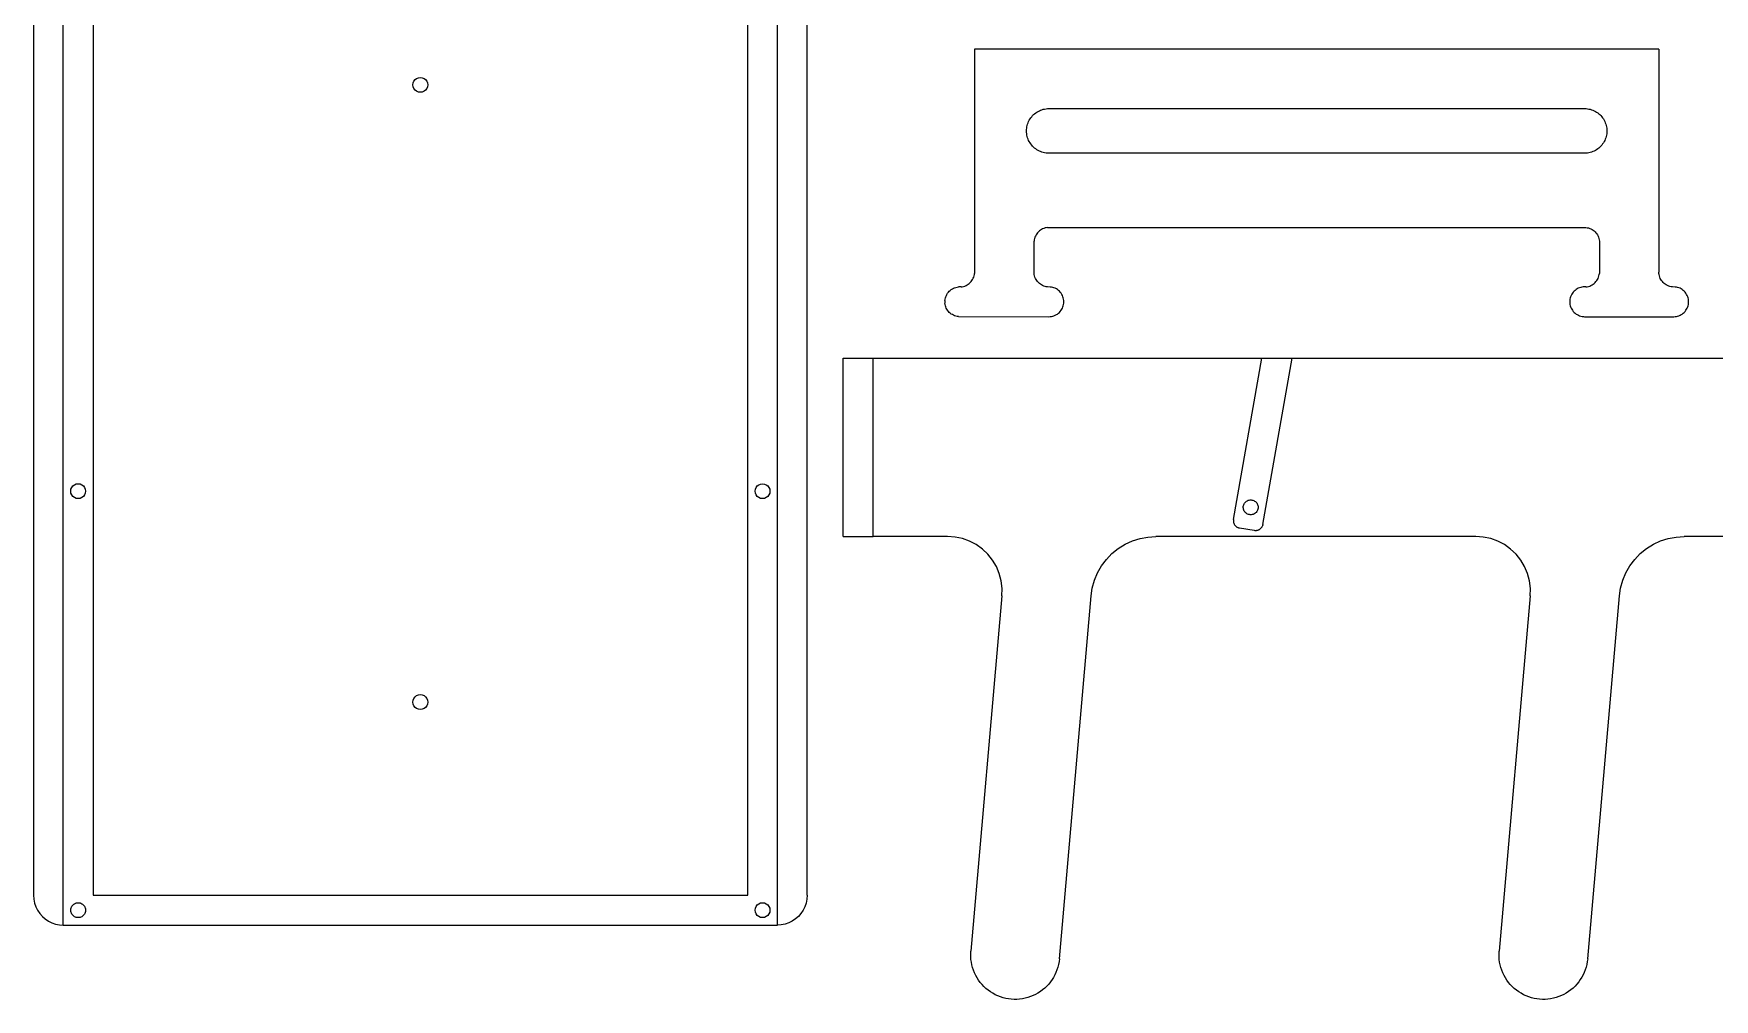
# Model space of a CAD drawing. Extents: x -21.7 to 21.7, y -15.6 to 15.6.
# Drawn here: x -21.69 to 6.59, y -15.6 to 0.65 of the extents above; entities that cross this region are included whole.
import ezdxf

# ---------------------------------------------------------------- set-up
doc = ezdxf.new("R2010")
doc.units = 0
doc.header["$MEASUREMENT"] = 0
doc.layers.get('0').update_dxf_attribs({"linetype": 'CONTINUOUS'})

msp = doc.modelspace()

# ---------------------------------------------------------------- linework, layer by layer
for p, q in [((-21.191, -14.348), (-21.191, 15.409)), ((-9.175, -14.348), (-9.175, 15.409)), ((-21.691, 14.909), (-21.691, -13.848)), ((-20.691, 14.909), (-20.691, -13.848)), ((-9.675, -13.848), (-9.675, 14.909)), ((-8.675, -13.848), (-8.675, 14.909)), ((-5.857, 0.385), (-5.858, -3.386)), ((5.658, 0.385), (-5.857, 0.385)), ((5.658, 0.385), (5.658, -3.365)), ((-15.308, -0.216), (-15.304, -0.184)), ((-15.304, -0.248), (-15.308, -0.216)), ((-15.304, -0.184), (-15.291, -0.153)), ((-15.291, -0.278), (-15.304, -0.248)), ((-15.291, -0.153), (-15.271, -0.128)), ((-15.271, -0.304), (-15.291, -0.278)), ((-15.271, -0.128), (-15.246, -0.108)), ((-15.246, -0.108), (-15.215, -0.095)), ((-15.215, -0.095), (-15.183, -0.091)), ((-15.183, -0.091), (-15.151, -0.095)), ((-15.151, -0.095), (-15.121, -0.108)), ((-15.121, -0.108), (-15.095, -0.128)), ((-15.095, -0.128), (-15.075, -0.153)), ((-15.075, -0.278), (-15.095, -0.304)), ((-15.075, -0.153), (-15.062, -0.184)), ((-15.062, -0.248), (-15.075, -0.278)), ((-15.062, -0.184), (-15.058, -0.216)), ((-15.058, -0.216), (-15.062, -0.248)), ((-15.246, -0.324), (-15.271, -0.304)), ((-15.215, -0.337), (-15.246, -0.324)), ((-15.183, -0.341), (-15.215, -0.337)), ((-15.151, -0.337), (-15.183, -0.341)), ((-15.121, -0.324), (-15.151, -0.337)), ((-15.095, -0.304), (-15.121, -0.324)), ((-4.956, -0.852), (-4.947, -0.83)), ((-4.947, -0.83), (-4.936, -0.809)), ((-4.936, -0.809), (-4.924, -0.789)), ((-4.924, -0.789), (-4.911, -0.77)), ((-4.911, -0.77), (-4.896, -0.751)), ((-4.896, -0.751), (-4.881, -0.733)), ((-4.881, -0.733), (-4.864, -0.717)), ((-4.864, -0.717), (-4.846, -0.701)), ((-4.846, -0.701), (-4.828, -0.687)), ((-4.828, -0.687), (-4.808, -0.673)), ((-4.808, -0.673), (-4.788, -0.661)), ((-4.788, -0.661), (-4.767, -0.651)), ((-4.767, -0.651), (-4.745, -0.641)), ((-4.745, -0.641), (-4.723, -0.633)), ((-4.723, -0.633), (-4.701, -0.627)), ((-4.701, -0.627), (-4.678, -0.622)), ((-4.678, -0.622), (-4.654, -0.618)), ((-4.654, -0.618), (-4.631, -0.616)), ((-4.631, -0.616), (-4.607, -0.615)), ((-4.607, -0.615), (4.408, -0.615)), ((4.408, -0.615), (4.432, -0.616)), ((4.432, -0.616), (4.455, -0.618)), ((4.455, -0.618), (4.479, -0.622)), ((4.479, -0.622), (4.502, -0.627)), ((4.502, -0.627), (4.524, -0.633)), ((4.524, -0.633), (4.546, -0.641)), ((4.546, -0.641), (4.568, -0.651)), ((4.568, -0.651), (4.589, -0.661)), ((4.589, -0.661), (4.609, -0.673)), ((4.609, -0.673), (4.629, -0.687)), ((4.629, -0.687), (4.647, -0.701)), ((4.647, -0.701), (4.665, -0.717)), ((4.665, -0.717), (4.682, -0.733)), ((4.682, -0.733), (4.697, -0.751)), ((4.697, -0.751), (4.712, -0.77)), ((4.712, -0.77), (4.725, -0.789)), ((4.725, -0.789), (4.737, -0.809)), ((4.737, -0.809), (4.748, -0.83)), ((4.748, -0.83), (4.757, -0.852)), ((-4.982, -0.966), (-4.979, -0.943)), ((-4.982, -0.99), (-4.982, -0.966)), ((-4.982, -1.013), (-4.982, -0.99)), ((-4.979, -1.037), (-4.982, -1.013)), ((-4.979, -0.943), (-4.976, -0.92)), ((-4.976, -1.06), (-4.979, -1.037)), ((-4.976, -0.92), (-4.971, -0.897)), ((-4.971, -1.083), (-4.976, -1.06)), ((-4.971, -0.897), (-4.964, -0.874)), ((-4.964, -1.106), (-4.971, -1.083)), ((-4.964, -0.874), (-4.956, -0.852)), ((-4.956, -1.128), (-4.964, -1.106)), ((-4.947, -1.15), (-4.956, -1.128)), ((4.757, -1.128), (4.748, -1.15)), ((4.757, -0.852), (4.765, -0.874)), ((4.765, -1.106), (4.757, -1.128)), ((4.765, -0.874), (4.772, -0.897)), ((4.772, -1.083), (4.765, -1.106)), ((4.772, -0.897), (4.777, -0.92)), ((4.777, -1.06), (4.772, -1.083)), ((4.777, -0.92), (4.78, -0.943)), ((4.78, -1.037), (4.777, -1.06)), ((4.78, -0.943), (4.783, -0.966)), ((4.783, -1.013), (4.78, -1.037)), ((4.783, -0.966), (4.783, -0.99)), ((4.783, -0.99), (4.783, -1.013)), ((-4.936, -1.171), (-4.947, -1.15)), ((-4.924, -1.191), (-4.936, -1.171)), ((-4.911, -1.21), (-4.924, -1.191)), ((-4.896, -1.229), (-4.911, -1.21)), ((-4.881, -1.247), (-4.896, -1.229)), ((-4.864, -1.263), (-4.881, -1.247)), ((-4.846, -1.279), (-4.864, -1.263)), ((-4.828, -1.293), (-4.846, -1.279)), ((-4.808, -1.307), (-4.828, -1.293)), ((-4.788, -1.319), (-4.808, -1.307)), ((-4.767, -1.329), (-4.788, -1.319)), ((-4.745, -1.339), (-4.767, -1.329)), ((-4.723, -1.347), (-4.745, -1.339)), ((-4.701, -1.353), (-4.723, -1.347)), ((-4.678, -1.358), (-4.701, -1.353)), ((-4.654, -1.362), (-4.678, -1.358)), ((-4.631, -1.364), (-4.654, -1.362)), ((-4.607, -1.365), (-4.631, -1.364)), ((4.408, -1.365), (-4.607, -1.365)), ((4.432, -1.364), (4.408, -1.365)), ((4.455, -1.362), (4.432, -1.364)), ((4.479, -1.358), (4.455, -1.362)), ((4.502, -1.353), (4.479, -1.358)), ((4.524, -1.347), (4.502, -1.353)), ((4.546, -1.339), (4.524, -1.347)), ((4.568, -1.329), (4.546, -1.339)), ((4.589, -1.319), (4.568, -1.329)), ((4.609, -1.307), (4.589, -1.319)), ((4.629, -1.293), (4.609, -1.307)), ((4.647, -1.279), (4.629, -1.293)), ((4.665, -1.263), (4.647, -1.279)), ((4.682, -1.247), (4.665, -1.263)), ((4.697, -1.229), (4.682, -1.247)), ((4.712, -1.21), (4.697, -1.229)), ((4.725, -1.191), (4.712, -1.21)), ((4.737, -1.171), (4.725, -1.191)), ((4.748, -1.15), (4.737, -1.171)), ((-4.853, -2.822), (-4.855, -2.843)), ((-4.848, -2.8), (-4.853, -2.822)), ((-4.841, -2.779), (-4.848, -2.8)), ((-4.833, -2.759), (-4.841, -2.779)), ((-4.823, -2.74), (-4.833, -2.759)), ((-4.811, -2.722), (-4.823, -2.74)), ((-4.798, -2.704), (-4.811, -2.722)), ((-4.783, -2.688), (-4.798, -2.704)), ((-4.767, -2.673), (-4.783, -2.688)), ((-4.75, -2.66), (-4.767, -2.673)), ((-4.731, -2.648), (-4.75, -2.66)), ((-4.712, -2.638), (-4.731, -2.648)), ((-4.692, -2.63), (-4.712, -2.638)), ((-4.671, -2.623), (-4.692, -2.63)), ((-4.65, -2.619), (-4.671, -2.623)), ((-4.628, -2.616), (-4.65, -2.619)), ((-4.628, -2.616), (4.408, -2.615)), ((4.408, -2.615), (4.43, -2.616)), ((4.43, -2.616), (4.451, -2.619)), ((4.451, -2.619), (4.473, -2.623)), ((4.473, -2.623), (4.494, -2.63)), ((4.494, -2.63), (4.514, -2.638)), ((4.514, -2.638), (4.533, -2.648)), ((4.533, -2.648), (4.551, -2.66)), ((4.551, -2.66), (4.569, -2.673)), ((4.569, -2.673), (4.585, -2.688)), ((4.585, -2.688), (4.6, -2.704)), ((4.6, -2.704), (4.613, -2.722)), ((4.613, -2.722), (4.625, -2.74)), ((4.625, -2.74), (4.635, -2.759)), ((4.635, -2.759), (4.643, -2.78)), ((4.643, -2.78), (4.65, -2.8)), ((4.65, -2.8), (4.654, -2.822)), ((4.654, -2.822), (4.657, -2.843)), ((-4.856, -3.365), (-4.855, -2.843)), ((4.657, -2.843), (4.658, -2.865)), ((4.658, -2.865), (4.657, -3.387)), ((-5.86, -3.408), (-5.858, -3.386)), ((-4.855, -3.387), (-4.856, -3.365)), ((-4.853, -3.408), (-4.855, -3.387)), ((4.655, -3.408), (4.657, -3.387)), ((5.659, -3.387), (5.658, -3.365)), ((5.662, -3.408), (5.659, -3.387)), ((-6.283, -3.688), (-6.267, -3.673)), ((-6.267, -3.673), (-6.25, -3.66)), ((-6.25, -3.66), (-6.231, -3.648)), ((-6.231, -3.648), (-6.212, -3.638)), ((-6.212, -3.638), (-6.192, -3.629)), ((-6.192, -3.629), (-6.171, -3.623)), ((-6.171, -3.623), (-6.15, -3.618)), ((-6.15, -3.618), (-6.128, -3.615)), ((-6.085, -3.614), (-6.128, -3.615)), ((-6.085, -3.614), (-6.063, -3.611)), ((-6.063, -3.611), (-6.042, -3.606)), ((-6.042, -3.606), (-6.021, -3.6)), ((-6.021, -3.6), (-6.001, -3.591)), ((-6.001, -3.591), (-5.982, -3.581)), ((-5.982, -3.581), (-5.963, -3.57)), ((-5.963, -3.57), (-5.946, -3.556)), ((-5.946, -3.556), (-5.93, -3.542)), ((-5.93, -3.542), (-5.915, -3.525)), ((-5.915, -3.525), (-5.902, -3.508)), ((-5.902, -3.508), (-5.89, -3.49)), ((-5.89, -3.49), (-5.88, -3.47)), ((-5.88, -3.47), (-5.872, -3.45)), ((-5.872, -3.45), (-5.865, -3.429)), ((-5.865, -3.429), (-5.86, -3.408)), ((-4.848, -3.43), (-4.853, -3.408)), ((-4.841, -3.45), (-4.848, -3.43)), ((-4.833, -3.471), (-4.841, -3.45)), ((-4.823, -3.49), (-4.833, -3.471)), ((-4.811, -3.508), (-4.823, -3.49)), ((-4.798, -3.526), (-4.811, -3.508)), ((-4.783, -3.542), (-4.798, -3.526)), ((-4.767, -3.556), (-4.783, -3.542)), ((-4.75, -3.57), (-4.767, -3.556)), ((-4.731, -3.581), (-4.75, -3.57)), ((-4.712, -3.591), (-4.731, -3.581)), ((-4.692, -3.6), (-4.712, -3.591)), ((-4.671, -3.606), (-4.692, -3.6)), ((-4.65, -3.611), (-4.671, -3.606)), ((-4.628, -3.614), (-4.65, -3.611)), ((-4.585, -3.616), (-4.628, -3.614)), ((-4.563, -3.619), (-4.585, -3.616)), ((-4.542, -3.623), (-4.563, -3.619)), ((-4.521, -3.63), (-4.542, -3.623)), ((-4.501, -3.638), (-4.521, -3.63)), ((-4.481, -3.648), (-4.501, -3.638)), ((-4.463, -3.66), (-4.481, -3.648)), ((-4.446, -3.673), (-4.463, -3.66)), ((-4.43, -3.688), (-4.446, -3.673)), ((4.247, -3.673), (4.231, -3.688)), ((4.264, -3.66), (4.247, -3.673)), ((4.283, -3.648), (4.264, -3.66)), ((4.302, -3.638), (4.283, -3.648)), ((4.322, -3.629), (4.302, -3.638)), ((4.343, -3.623), (4.322, -3.629)), ((4.364, -3.618), (4.343, -3.623)), ((4.386, -3.615), (4.364, -3.618)), ((4.407, -3.614), (4.386, -3.615)), ((4.43, -3.614), (4.407, -3.614)), ((4.43, -3.614), (4.452, -3.611)), ((4.452, -3.611), (4.473, -3.606)), ((4.473, -3.606), (4.494, -3.6)), ((4.494, -3.6), (4.514, -3.591)), ((4.514, -3.591), (4.533, -3.581)), ((4.533, -3.581), (4.552, -3.57)), ((4.552, -3.57), (4.569, -3.556)), ((4.569, -3.556), (4.585, -3.542)), ((4.585, -3.542), (4.6, -3.526)), ((4.6, -3.526), (4.613, -3.508)), ((4.613, -3.508), (4.625, -3.49)), ((4.625, -3.49), (4.635, -3.471)), ((4.635, -3.471), (4.643, -3.45)), ((4.643, -3.45), (4.65, -3.43)), ((4.65, -3.43), (4.655, -3.408)), ((5.667, -3.43), (5.662, -3.408)), ((5.673, -3.45), (5.667, -3.43)), ((5.682, -3.471), (5.673, -3.45)), ((5.692, -3.49), (5.682, -3.471)), ((5.704, -3.508), (5.692, -3.49)), ((5.717, -3.526), (5.704, -3.508)), ((5.732, -3.542), (5.717, -3.526)), ((5.748, -3.556), (5.732, -3.542)), ((5.765, -3.57), (5.748, -3.556)), ((5.783, -3.581), (5.765, -3.57)), ((5.803, -3.591), (5.783, -3.581)), ((5.823, -3.6), (5.803, -3.591)), ((5.844, -3.606), (5.823, -3.6)), ((5.865, -3.611), (5.844, -3.606)), ((5.887, -3.614), (5.865, -3.611)), ((5.93, -3.616), (5.887, -3.614)), ((5.952, -3.619), (5.93, -3.616)), ((5.973, -3.623), (5.952, -3.619)), ((5.994, -3.63), (5.973, -3.623)), ((6.014, -3.638), (5.994, -3.63)), ((6.033, -3.648), (6.014, -3.638)), ((6.052, -3.66), (6.033, -3.648)), ((6.069, -3.673), (6.052, -3.66)), ((6.085, -3.688), (6.069, -3.673)), ((-6.355, -3.843), (-6.352, -3.821)), ((-6.355, -3.843), (-6.355, -3.887)), ((-6.353, -3.908), (-6.355, -3.887)), ((-6.348, -3.93), (-6.353, -3.908)), ((-6.352, -3.821), (-6.347, -3.8)), ((-6.341, -3.95), (-6.348, -3.93)), ((-6.347, -3.8), (-6.341, -3.779)), ((-6.341, -3.779), (-6.332, -3.759)), ((-6.333, -3.971), (-6.341, -3.95)), ((-6.332, -3.759), (-6.322, -3.74)), ((-6.322, -3.74), (-6.311, -3.721)), ((-6.311, -3.721), (-6.298, -3.704)), ((-6.298, -3.704), (-6.283, -3.688)), ((-4.415, -3.704), (-4.43, -3.688)), ((-4.402, -3.722), (-4.415, -3.704)), ((-4.39, -3.74), (-4.402, -3.722)), ((-4.38, -3.759), (-4.39, -3.74)), ((-4.371, -3.779), (-4.38, -3.759)), ((-4.38, -3.97), (-4.371, -3.95)), ((-4.365, -3.8), (-4.371, -3.779)), ((-4.371, -3.95), (-4.365, -3.93)), ((-4.36, -3.822), (-4.365, -3.8)), ((-4.365, -3.93), (-4.36, -3.908)), ((-4.357, -3.843), (-4.36, -3.822)), ((-4.36, -3.908), (-4.357, -3.887)), ((-4.356, -3.865), (-4.357, -3.843)), ((-4.357, -3.887), (-4.356, -3.865)), ((4.159, -3.842), (4.158, -3.864)), ((4.158, -3.864), (4.159, -3.887)), ((4.162, -3.821), (4.159, -3.842)), ((4.159, -3.887), (4.162, -3.908)), ((4.167, -3.799), (4.162, -3.821)), ((4.162, -3.908), (4.167, -3.93)), ((4.173, -3.779), (4.167, -3.799)), ((4.167, -3.93), (4.173, -3.95)), ((4.182, -3.759), (4.173, -3.779)), ((4.173, -3.95), (4.182, -3.971)), ((4.192, -3.739), (4.182, -3.759)), ((4.203, -3.721), (4.192, -3.739)), ((4.217, -3.704), (4.203, -3.721)), ((4.231, -3.688), (4.217, -3.704)), ((6.1, -3.704), (6.085, -3.688)), ((6.113, -3.722), (6.1, -3.704)), ((6.125, -3.74), (6.113, -3.722)), ((6.135, -3.759), (6.125, -3.74)), ((6.143, -3.779), (6.135, -3.759)), ((6.135, -3.971), (6.143, -3.95)), ((6.15, -3.8), (6.143, -3.779)), ((6.143, -3.95), (6.15, -3.93)), ((6.155, -3.822), (6.15, -3.8)), ((6.15, -3.93), (6.155, -3.908)), ((6.157, -3.843), (6.155, -3.822)), ((6.155, -3.908), (6.157, -3.887)), ((6.158, -3.865), (6.157, -3.843)), ((6.157, -3.887), (6.158, -3.865)), ((-6.323, -3.99), (-6.333, -3.971)), ((-6.311, -4.008), (-6.323, -3.99)), ((-6.298, -4.026), (-6.311, -4.008)), ((-6.283, -4.042), (-6.298, -4.026)), ((-6.267, -4.056), (-6.283, -4.042)), ((-6.25, -4.07), (-6.267, -4.056)), ((-6.231, -4.081), (-6.25, -4.07)), ((-6.212, -4.091), (-6.231, -4.081)), ((-6.192, -4.1), (-6.212, -4.091)), ((-6.171, -4.106), (-6.192, -4.1)), ((-6.15, -4.111), (-6.171, -4.106)), ((-6.128, -4.114), (-6.15, -4.111)), ((-6.128, -4.114), (-4.606, -4.115)), ((-4.606, -4.115), (-4.585, -4.114)), ((-4.585, -4.114), (-4.563, -4.111)), ((-4.563, -4.111), (-4.542, -4.106)), ((-4.542, -4.106), (-4.521, -4.1)), ((-4.521, -4.1), (-4.501, -4.091)), ((-4.501, -4.091), (-4.481, -4.081)), ((-4.481, -4.081), (-4.463, -4.07)), ((-4.463, -4.07), (-4.446, -4.056)), ((-4.446, -4.056), (-4.43, -4.042)), ((-4.43, -4.042), (-4.415, -4.026)), ((-4.415, -4.026), (-4.402, -4.008)), ((-4.402, -4.008), (-4.39, -3.99)), ((-4.39, -3.99), (-4.38, -3.97)), ((4.182, -3.971), (4.192, -3.99)), ((4.192, -3.99), (4.204, -4.008)), ((4.204, -4.008), (4.217, -4.026)), ((4.217, -4.026), (4.232, -4.042)), ((4.232, -4.042), (4.248, -4.056)), ((4.248, -4.056), (4.265, -4.07)), ((4.265, -4.07), (4.283, -4.081)), ((4.283, -4.081), (4.303, -4.091)), ((4.303, -4.091), (4.323, -4.1)), ((4.323, -4.1), (4.344, -4.106)), ((4.344, -4.106), (4.365, -4.111)), ((4.365, -4.111), (4.387, -4.114)), ((4.387, -4.114), (4.408, -4.115)), ((4.408, -4.115), (5.908, -4.115)), ((5.908, -4.115), (5.93, -4.114)), ((5.93, -4.114), (5.952, -4.111)), ((5.952, -4.111), (5.973, -4.106)), ((5.973, -4.106), (5.994, -4.1)), ((5.994, -4.1), (6.014, -4.091)), ((6.014, -4.091), (6.033, -4.081)), ((6.033, -4.081), (6.052, -4.07)), ((6.052, -4.07), (6.069, -4.056)), ((6.069, -4.056), (6.085, -4.042)), ((6.085, -4.042), (6.1, -4.026)), ((6.1, -4.026), (6.113, -4.008)), ((6.113, -4.008), (6.125, -3.99)), ((6.125, -3.99), (6.135, -3.971)), ((-8.066, -7.813), (-8.066, -4.813)), ((-8.066, -4.813), (-7.566, -4.813)), ((-7.566, -7.813), (-7.566, -4.813)), ((-7.566, -4.813), (-1.022, -4.813)), ((-1.5, -7.525), (-1.022, -4.813)), ((-1.022, -4.813), (-0.514, -4.813)), ((-1.008, -7.612), (-0.514, -4.813)), ((-0.514, -4.813), (12.735, -4.813)), ((-21.066, -7.05), (-21.062, -7.018)), ((-21.062, -7.082), (-21.066, -7.05)), ((-21.062, -7.018), (-21.05, -6.987)), ((-21.05, -6.987), (-21.03, -6.962)), ((-21.03, -6.962), (-21.004, -6.942)), ((-21.004, -6.942), (-20.974, -6.929)), ((-20.974, -6.929), (-20.941, -6.925)), ((-20.941, -6.925), (-20.909, -6.929)), ((-20.909, -6.929), (-20.879, -6.942)), ((-20.879, -6.942), (-20.853, -6.962)), ((-20.853, -6.962), (-20.833, -6.987)), ((-20.833, -6.987), (-20.821, -7.018)), ((-20.821, -7.018), (-20.816, -7.05)), ((-20.816, -7.05), (-20.821, -7.082)), ((-9.55, -7.05), (-9.546, -7.018)), ((-9.546, -7.083), (-9.55, -7.05)), ((-9.546, -7.018), (-9.533, -6.988)), ((-9.533, -6.988), (-9.514, -6.962)), ((-9.514, -6.962), (-9.488, -6.942)), ((-9.488, -6.942), (-9.457, -6.93)), ((-9.457, -6.93), (-9.425, -6.925)), ((-9.425, -6.925), (-9.393, -6.93)), ((-9.393, -6.93), (-9.363, -6.942)), ((-9.363, -6.942), (-9.337, -6.962)), ((-9.337, -6.962), (-9.317, -6.988)), ((-9.317, -6.988), (-9.304, -7.018)), ((-9.304, -7.018), (-9.3, -7.05)), ((-9.3, -7.05), (-9.304, -7.083)), ((-21.05, -7.112), (-21.062, -7.082)), ((-21.03, -7.138), (-21.05, -7.112)), ((-21.004, -7.158), (-21.03, -7.138)), ((-20.974, -7.171), (-21.004, -7.158)), ((-20.941, -7.175), (-20.974, -7.171)), ((-20.909, -7.171), (-20.941, -7.175)), ((-20.879, -7.158), (-20.909, -7.171)), ((-20.853, -7.138), (-20.879, -7.158)), ((-20.833, -7.112), (-20.853, -7.138)), ((-20.821, -7.082), (-20.833, -7.112)), ((-9.533, -7.113), (-9.546, -7.083)), ((-9.514, -7.139), (-9.533, -7.113)), ((-9.488, -7.159), (-9.514, -7.139)), ((-9.457, -7.171), (-9.488, -7.159)), ((-9.425, -7.175), (-9.457, -7.171)), ((-9.393, -7.171), (-9.425, -7.175)), ((-9.363, -7.159), (-9.393, -7.171)), ((-9.337, -7.139), (-9.363, -7.159)), ((-9.317, -7.113), (-9.337, -7.139)), ((-9.304, -7.083), (-9.317, -7.113)), ((-1.336, -7.324), (-1.335, -7.308)), ((-1.334, -7.34), (-1.336, -7.324)), ((-1.335, -7.308), (-1.332, -7.293)), ((-1.331, -7.355), (-1.334, -7.34)), ((-1.332, -7.293), (-1.327, -7.278)), ((-1.327, -7.278), (-1.321, -7.264)), ((-1.321, -7.264), (-1.313, -7.25)), ((-1.313, -7.25), (-1.303, -7.238)), ((-1.303, -7.238), (-1.292, -7.227)), ((-1.292, -7.227), (-1.279, -7.218)), ((-1.279, -7.218), (-1.265, -7.21)), ((-1.265, -7.21), (-1.251, -7.204)), ((-1.251, -7.204), (-1.236, -7.2)), ((-1.236, -7.2), (-1.22, -7.198)), ((-1.22, -7.198), (-1.204, -7.197)), ((-1.204, -7.197), (-1.189, -7.199)), ((-1.189, -7.199), (-1.174, -7.203)), ((-1.174, -7.203), (-1.159, -7.208)), ((-1.159, -7.208), (-1.145, -7.216)), ((-1.145, -7.216), (-1.132, -7.225)), ((-1.132, -7.225), (-1.121, -7.235)), ((-1.121, -7.235), (-1.11, -7.247)), ((-1.11, -7.247), (-1.102, -7.261)), ((-1.102, -7.261), (-1.095, -7.275)), ((-1.095, -7.275), (-1.09, -7.29)), ((-1.089, -7.352), (-1.094, -7.367)), ((-1.09, -7.29), (-1.087, -7.305)), ((-1.086, -7.336), (-1.089, -7.352)), ((-1.087, -7.305), (-1.086, -7.321)), ((-1.086, -7.321), (-1.086, -7.336)), ((-1.501, -7.533), (-1.502, -7.541)), ((-1.502, -7.541), (-1.502, -7.548)), ((-1.502, -7.548), (-1.502, -7.556)), ((-1.502, -7.556), (-1.501, -7.564)), ((-1.5, -7.525), (-1.501, -7.533)), ((-1.501, -7.564), (-1.5, -7.572)), ((-1.5, -7.572), (-1.498, -7.579)), ((-1.498, -7.579), (-1.495, -7.587)), ((-1.495, -7.587), (-1.493, -7.594)), ((-1.493, -7.594), (-1.49, -7.602)), ((-1.49, -7.602), (-1.486, -7.608)), ((-1.486, -7.608), (-1.482, -7.615)), ((-1.482, -7.615), (-1.477, -7.622)), ((-1.477, -7.622), (-1.472, -7.628)), ((-1.472, -7.628), (-1.467, -7.634)), ((-1.467, -7.634), (-1.461, -7.639)), ((-1.326, -7.37), (-1.331, -7.355)), ((-1.319, -7.384), (-1.326, -7.37)), ((-1.311, -7.397), (-1.319, -7.384)), ((-1.301, -7.409), (-1.311, -7.397)), ((-1.289, -7.42), (-1.301, -7.409)), ((-1.276, -7.429), (-1.289, -7.42)), ((-1.262, -7.436), (-1.276, -7.429)), ((-1.248, -7.442), (-1.262, -7.436)), ((-1.232, -7.444), (-1.248, -7.442)), ((-1.217, -7.447), (-1.232, -7.444)), ((-1.201, -7.447), (-1.217, -7.447)), ((-1.185, -7.445), (-1.201, -7.447)), ((-1.17, -7.441), (-1.185, -7.445)), ((-1.156, -7.435), (-1.17, -7.441)), ((-1.142, -7.427), (-1.156, -7.435)), ((-1.13, -7.417), (-1.142, -7.427)), ((-1.118, -7.407), (-1.13, -7.417)), ((-1.108, -7.394), (-1.118, -7.407)), ((-1.1, -7.381), (-1.108, -7.394)), ((-1.094, -7.367), (-1.1, -7.381)), ((-1.014, -7.635), (-1.017, -7.642)), ((-1.012, -7.627), (-1.014, -7.635)), ((-1.009, -7.62), (-1.012, -7.627)), ((-1.008, -7.612), (-1.009, -7.62)), ((-8.066, -7.813), (-7.566, -7.813)), ((-6.312, -7.813), (-7.566, -7.813)), ((-6.186, -7.822), (-6.312, -7.813)), ((-6.061, -7.848), (-6.186, -7.822)), ((-5.942, -7.891), (-6.061, -7.848)), ((-5.83, -7.95), (-5.942, -7.891)), ((-3.325, -7.944), (-3.202, -7.888)), ((-3.202, -7.888), (-3.073, -7.847)), ((-3.073, -7.847), (-2.94, -7.822)), ((-2.94, -7.822), (-2.805, -7.813)), ((2.577, -7.813), (-2.805, -7.813)), ((-1.461, -7.639), (-1.455, -7.644)), ((-1.455, -7.644), (-1.449, -7.649)), ((-1.449, -7.649), (-1.443, -7.653)), ((-1.443, -7.653), (-1.436, -7.657)), ((-1.436, -7.657), (-1.429, -7.661)), ((-1.429, -7.661), (-1.422, -7.664)), ((-1.422, -7.664), (-1.414, -7.666)), ((-1.414, -7.666), (-1.407, -7.668)), ((-1.407, -7.668), (-1.399, -7.67)), ((-1.153, -7.713), (-1.399, -7.67)), ((-1.145, -7.714), (-1.153, -7.713)), ((-1.137, -7.715), (-1.145, -7.714)), ((-1.129, -7.715), (-1.137, -7.715)), ((-1.121, -7.715), (-1.129, -7.715)), ((-1.114, -7.714), (-1.121, -7.715)), ((-1.106, -7.713), (-1.114, -7.714)), ((-1.098, -7.711), (-1.106, -7.713)), ((-1.091, -7.709), (-1.098, -7.711)), ((-1.083, -7.706), (-1.091, -7.709)), ((-1.076, -7.703), (-1.083, -7.706)), ((-1.069, -7.699), (-1.076, -7.703)), ((-1.063, -7.695), (-1.069, -7.699)), ((-1.056, -7.69), (-1.063, -7.695)), ((-1.05, -7.685), (-1.056, -7.69)), ((-1.044, -7.68), (-1.05, -7.685)), ((-1.039, -7.675), (-1.044, -7.68)), ((-1.034, -7.669), (-1.039, -7.675)), ((-1.029, -7.662), (-1.034, -7.669)), ((-1.025, -7.656), (-1.029, -7.662)), ((-1.021, -7.649), (-1.025, -7.656)), ((-1.017, -7.642), (-1.021, -7.649)), ((2.704, -7.822), (2.577, -7.813)), ((2.828, -7.848), (2.704, -7.822)), ((2.948, -7.891), (2.828, -7.848)), ((3.06, -7.95), (2.948, -7.891)), ((5.565, -7.944), (5.688, -7.888)), ((5.688, -7.888), (5.817, -7.847)), ((5.817, -7.847), (5.95, -7.822)), ((5.95, -7.822), (6.085, -7.813)), ((15.198, -7.813), (6.085, -7.813)), ((-5.726, -8.024), (-5.83, -7.95)), ((-5.634, -8.112), (-5.726, -8.024)), ((-5.555, -8.211), (-5.634, -8.112)), ((-3.72, -8.307), (-3.639, -8.198)), ((-3.639, -8.198), (-3.545, -8.101)), ((-3.545, -8.101), (-3.44, -8.016)), ((-3.44, -8.016), (-3.325, -7.944)), ((3.164, -8.024), (3.06, -7.95)), ((3.256, -8.112), (3.164, -8.024)), ((3.335, -8.211), (3.256, -8.112)), ((5.17, -8.307), (5.251, -8.198)), ((5.251, -8.198), (5.345, -8.101)), ((5.345, -8.101), (5.45, -8.016)), ((5.45, -8.016), (5.565, -7.944)), ((-5.49, -8.32), (-5.555, -8.211)), ((-5.441, -8.437), (-5.49, -8.32)), ((-5.409, -8.56), (-5.441, -8.437)), ((-3.84, -8.549), (-3.787, -8.424)), ((-3.787, -8.424), (-3.72, -8.307)), ((3.399, -8.32), (3.335, -8.211)), ((3.448, -8.437), (3.399, -8.32)), ((3.481, -8.56), (3.448, -8.437)), ((5.05, -8.549), (5.102, -8.424)), ((5.102, -8.424), (5.17, -8.307)), ((-5.394, -8.686), (-5.409, -8.56)), ((-5.396, -8.813), (-5.394, -8.686)), ((-3.896, -8.813), (-3.876, -8.679)), ((-3.876, -8.679), (-3.84, -8.549)), ((3.496, -8.686), (3.481, -8.56)), ((3.494, -8.813), (3.496, -8.686)), ((4.994, -8.813), (5.014, -8.679)), ((5.014, -8.679), (5.05, -8.549)), ((-5.396, -8.813), (-5.919, -14.787)), ((-4.43, -14.917), (-3.896, -8.813)), ((3.494, -8.813), (2.971, -14.787)), ((4.46, -14.917), (4.994, -8.813)), ((-15.308, -10.598), (-15.304, -10.566)), ((-15.304, -10.631), (-15.308, -10.598)), ((-15.304, -10.566), (-15.291, -10.536)), ((-15.291, -10.661), (-15.304, -10.631)), ((-15.291, -10.536), (-15.271, -10.51)), ((-15.271, -10.687), (-15.291, -10.661)), ((-15.271, -10.51), (-15.246, -10.49)), ((-15.246, -10.706), (-15.271, -10.687)), ((-15.246, -10.49), (-15.215, -10.477)), ((-15.215, -10.719), (-15.246, -10.706)), ((-15.215, -10.477), (-15.183, -10.473)), ((-15.183, -10.723), (-15.215, -10.719)), ((-15.183, -10.473), (-15.151, -10.477)), ((-15.151, -10.719), (-15.183, -10.723)), ((-15.151, -10.477), (-15.121, -10.49)), ((-15.121, -10.706), (-15.151, -10.719)), ((-15.121, -10.49), (-15.095, -10.51)), ((-15.095, -10.687), (-15.121, -10.706)), ((-15.095, -10.51), (-15.075, -10.536)), ((-15.075, -10.661), (-15.095, -10.687)), ((-15.075, -10.536), (-15.062, -10.566)), ((-15.062, -10.631), (-15.075, -10.661)), ((-15.062, -10.566), (-15.058, -10.598)), ((-15.058, -10.598), (-15.062, -10.631)), ((-21.691, -13.848), (-21.687, -13.913)), ((-20.691, -13.848), (-9.675, -13.848)), ((-8.675, -13.848), (-8.679, -13.914)), ((-21.687, -13.913), (-21.674, -13.978)), ((-21.674, -13.978), (-21.653, -14.04)), ((-21.653, -14.04), (-21.624, -14.098)), ((-21.624, -14.098), (-21.588, -14.153)), ((-21.066, -14.09), (-21.064, -14.075)), ((-21.066, -14.106), (-21.066, -14.09)), ((-21.064, -14.121), (-21.066, -14.106)), ((-21.064, -14.075), (-21.06, -14.059)), ((-21.06, -14.137), (-21.064, -14.121)), ((-21.06, -14.059), (-21.054, -14.045)), ((-21.054, -14.151), (-21.06, -14.137)), ((-21.054, -14.045), (-21.047, -14.031)), ((-21.047, -14.031), (-21.037, -14.018)), ((-21.037, -14.018), (-21.027, -14.007)), ((-21.027, -14.007), (-21.014, -13.997)), ((-21.014, -13.997), (-21.001, -13.989)), ((-21.001, -13.989), (-20.987, -13.982)), ((-20.987, -13.982), (-20.972, -13.977)), ((-20.972, -13.977), (-20.957, -13.974)), ((-20.957, -13.974), (-20.941, -13.973)), ((-20.941, -13.973), (-20.925, -13.974)), ((-20.925, -13.974), (-20.91, -13.977)), ((-20.91, -13.977), (-20.895, -13.982)), ((-20.895, -13.982), (-20.881, -13.989)), ((-20.881, -13.989), (-20.867, -13.997)), ((-20.867, -13.997), (-20.855, -14.007)), ((-20.855, -14.007), (-20.845, -14.019)), ((-20.845, -14.019), (-20.835, -14.031)), ((-20.835, -14.031), (-20.828, -14.045)), ((-20.828, -14.045), (-20.822, -14.06)), ((-20.822, -14.137), (-20.828, -14.152)), ((-20.822, -14.06), (-20.818, -14.075)), ((-20.818, -14.122), (-20.822, -14.137)), ((-20.818, -14.075), (-20.816, -14.091)), ((-20.816, -14.106), (-20.818, -14.122)), ((-20.816, -14.091), (-20.816, -14.106)), ((-9.55, -14.098), (-9.546, -14.066)), ((-9.546, -14.131), (-9.55, -14.098)), ((-9.546, -14.066), (-9.533, -14.036)), ((-9.533, -14.161), (-9.546, -14.131)), ((-9.533, -14.036), (-9.513, -14.01)), ((-9.513, -14.01), (-9.487, -13.99)), ((-9.487, -13.99), (-9.457, -13.977)), ((-9.457, -13.977), (-9.425, -13.973)), ((-9.425, -13.973), (-9.393, -13.977)), ((-9.393, -13.977), (-9.362, -13.99)), ((-9.362, -13.99), (-9.337, -14.01)), ((-9.337, -14.01), (-9.317, -14.036)), ((-9.317, -14.036), (-9.304, -14.066)), ((-9.304, -14.131), (-9.317, -14.161)), ((-9.304, -14.066), (-9.3, -14.098)), ((-9.3, -14.098), (-9.304, -14.131)), ((-8.742, -14.098), (-8.779, -14.153)), ((-8.713, -14.04), (-8.742, -14.098)), ((-8.692, -13.978), (-8.713, -14.04)), ((-8.679, -13.914), (-8.692, -13.978)), ((-21.588, -14.153), (-21.544, -14.202)), ((-21.544, -14.202), (-21.495, -14.245)), ((-21.495, -14.245), (-21.441, -14.281)), ((-21.441, -14.281), (-21.382, -14.31)), ((-21.382, -14.31), (-21.32, -14.331)), ((-21.32, -14.331), (-21.256, -14.344)), ((-21.256, -14.344), (-21.191, -14.348)), ((-21.191, -14.348), (-9.175, -14.348)), ((-21.047, -14.165), (-21.054, -14.151)), ((-21.038, -14.178), (-21.047, -14.165)), ((-21.027, -14.189), (-21.038, -14.178)), ((-21.015, -14.199), (-21.027, -14.189)), ((-21.002, -14.208), (-21.015, -14.199)), ((-20.987, -14.214), (-21.002, -14.208)), ((-20.973, -14.219), (-20.987, -14.214)), ((-20.957, -14.222), (-20.973, -14.219)), ((-20.941, -14.223), (-20.957, -14.222)), ((-20.926, -14.222), (-20.941, -14.223)), ((-20.91, -14.219), (-20.926, -14.222)), ((-20.895, -14.215), (-20.91, -14.219)), ((-20.881, -14.208), (-20.895, -14.215)), ((-20.868, -14.2), (-20.881, -14.208)), ((-20.856, -14.19), (-20.868, -14.2)), ((-20.845, -14.178), (-20.856, -14.19)), ((-20.836, -14.165), (-20.845, -14.178)), ((-20.828, -14.152), (-20.836, -14.165)), ((-9.513, -14.187), (-9.533, -14.161)), ((-9.487, -14.206), (-9.513, -14.187)), ((-9.457, -14.219), (-9.487, -14.206)), ((-9.425, -14.223), (-9.457, -14.219)), ((-9.393, -14.219), (-9.425, -14.223)), ((-9.362, -14.206), (-9.393, -14.219)), ((-9.337, -14.187), (-9.362, -14.206)), ((-9.317, -14.161), (-9.337, -14.187)), ((-9.11, -14.344), (-9.175, -14.348)), ((-9.046, -14.331), (-9.11, -14.344)), ((-8.984, -14.31), (-9.046, -14.331)), ((-8.925, -14.281), (-8.984, -14.31)), ((-8.871, -14.245), (-8.925, -14.281)), ((-8.822, -14.202), (-8.871, -14.245)), ((-8.779, -14.153), (-8.822, -14.202)), ((-5.921, -14.833), (-5.919, -14.787)), ((-5.921, -14.88), (-5.921, -14.833)), ((-5.918, -14.927), (-5.921, -14.88)), ((-5.911, -14.974), (-5.918, -14.927)), ((-5.902, -15.02), (-5.911, -14.974)), ((-4.436, -14.963), (-4.444, -15.01)), ((-4.43, -14.917), (-4.436, -14.963)), ((2.969, -14.833), (2.971, -14.787)), ((2.969, -14.88), (2.969, -14.833)), ((2.972, -14.927), (2.969, -14.88)), ((2.978, -14.974), (2.972, -14.927)), ((2.987, -15.02), (2.978, -14.974)), ((4.454, -14.963), (4.446, -15.01)), ((4.46, -14.917), (4.454, -14.963)), ((-5.89, -15.065), (-5.902, -15.02)), ((-5.876, -15.11), (-5.89, -15.065)), ((-5.858, -15.153), (-5.876, -15.11)), ((-5.838, -15.196), (-5.858, -15.153)), ((-5.815, -15.237), (-5.838, -15.196)), ((-5.789, -15.276), (-5.815, -15.237)), ((-4.553, -15.267), (-4.581, -15.305)), ((-4.529, -15.228), (-4.553, -15.267)), ((-4.506, -15.186), (-4.529, -15.228)), ((-4.487, -15.144), (-4.506, -15.186)), ((-4.47, -15.1), (-4.487, -15.144)), ((-4.455, -15.055), (-4.47, -15.1)), ((-4.444, -15.01), (-4.455, -15.055)), ((2.999, -15.065), (2.987, -15.02)), ((3.014, -15.11), (2.999, -15.065)), ((3.032, -15.153), (3.014, -15.11)), ((3.052, -15.195), (3.032, -15.153)), ((3.075, -15.236), (3.052, -15.195)), ((3.1, -15.276), (3.075, -15.236)), ((4.336, -15.267), (4.309, -15.305)), ((4.361, -15.227), (4.336, -15.267)), ((4.383, -15.186), (4.361, -15.227)), ((4.403, -15.144), (4.383, -15.186)), ((4.42, -15.1), (4.403, -15.144)), ((4.434, -15.055), (4.42, -15.1)), ((4.446, -15.01), (4.434, -15.055)), ((-5.761, -15.314), (-5.789, -15.276)), ((-5.731, -15.35), (-5.761, -15.314)), ((-5.699, -15.384), (-5.731, -15.35)), ((-5.665, -15.416), (-5.699, -15.384)), ((-5.628, -15.445), (-5.665, -15.416)), ((-5.59, -15.473), (-5.628, -15.445)), ((-5.55, -15.497), (-5.59, -15.473)), ((-5.509, -15.52), (-5.55, -15.497)), ((-5.466, -15.539), (-5.509, -15.52)), ((-5.423, -15.556), (-5.466, -15.539)), ((-4.916, -15.553), (-4.961, -15.568)), ((-4.873, -15.535), (-4.916, -15.553)), ((-4.83, -15.515), (-4.873, -15.535)), ((-4.79, -15.492), (-4.83, -15.515)), ((-4.75, -15.467), (-4.79, -15.492)), ((-4.712, -15.439), (-4.75, -15.467)), ((-4.676, -15.409), (-4.712, -15.439)), ((-4.642, -15.376), (-4.676, -15.409)), ((-4.61, -15.342), (-4.642, -15.376)), ((-4.581, -15.305), (-4.61, -15.342)), ((3.128, -15.314), (3.1, -15.276)), ((3.158, -15.35), (3.128, -15.314)), ((3.191, -15.384), (3.158, -15.35)), ((3.225, -15.416), (3.191, -15.384)), ((3.262, -15.445), (3.225, -15.416)), ((3.3, -15.472), (3.262, -15.445)), ((3.34, -15.497), (3.3, -15.472)), ((3.381, -15.52), (3.34, -15.497)), ((3.424, -15.539), (3.381, -15.52)), ((3.467, -15.556), (3.424, -15.539)), ((3.973, -15.553), (3.929, -15.568)), ((4.017, -15.535), (3.973, -15.553)), ((4.059, -15.515), (4.017, -15.535)), ((4.1, -15.492), (4.059, -15.515)), ((4.14, -15.467), (4.1, -15.492)), ((4.177, -15.439), (4.14, -15.467)), ((4.213, -15.409), (4.177, -15.439)), ((4.247, -15.376), (4.213, -15.409)), ((4.279, -15.342), (4.247, -15.376)), ((4.309, -15.305), (4.279, -15.342)), ((-5.378, -15.571), (-5.423, -15.556)), ((-5.332, -15.582), (-5.378, -15.571)), ((-5.286, -15.59), (-5.332, -15.582)), ((-5.239, -15.596), (-5.286, -15.59)), ((-5.193, -15.599), (-5.239, -15.596)), ((-5.146, -15.598), (-5.193, -15.599)), ((-5.099, -15.595), (-5.146, -15.598)), ((-5.052, -15.589), (-5.099, -15.595)), ((-5.006, -15.58), (-5.052, -15.589)), ((-4.961, -15.568), (-5.006, -15.58)), ((3.512, -15.571), (3.467, -15.556)), ((3.558, -15.582), (3.512, -15.571)), ((3.604, -15.59), (3.558, -15.582)), ((3.65, -15.596), (3.604, -15.59)), ((3.697, -15.599), (3.65, -15.596)), ((3.744, -15.598), (3.697, -15.599)), ((3.791, -15.595), (3.744, -15.598)), ((3.837, -15.589), (3.791, -15.595)), ((3.883, -15.58), (3.837, -15.589)), ((3.929, -15.568), (3.883, -15.58))]:
    msp.add_line(p, q)

doc.saveas('drawing.dxf')
